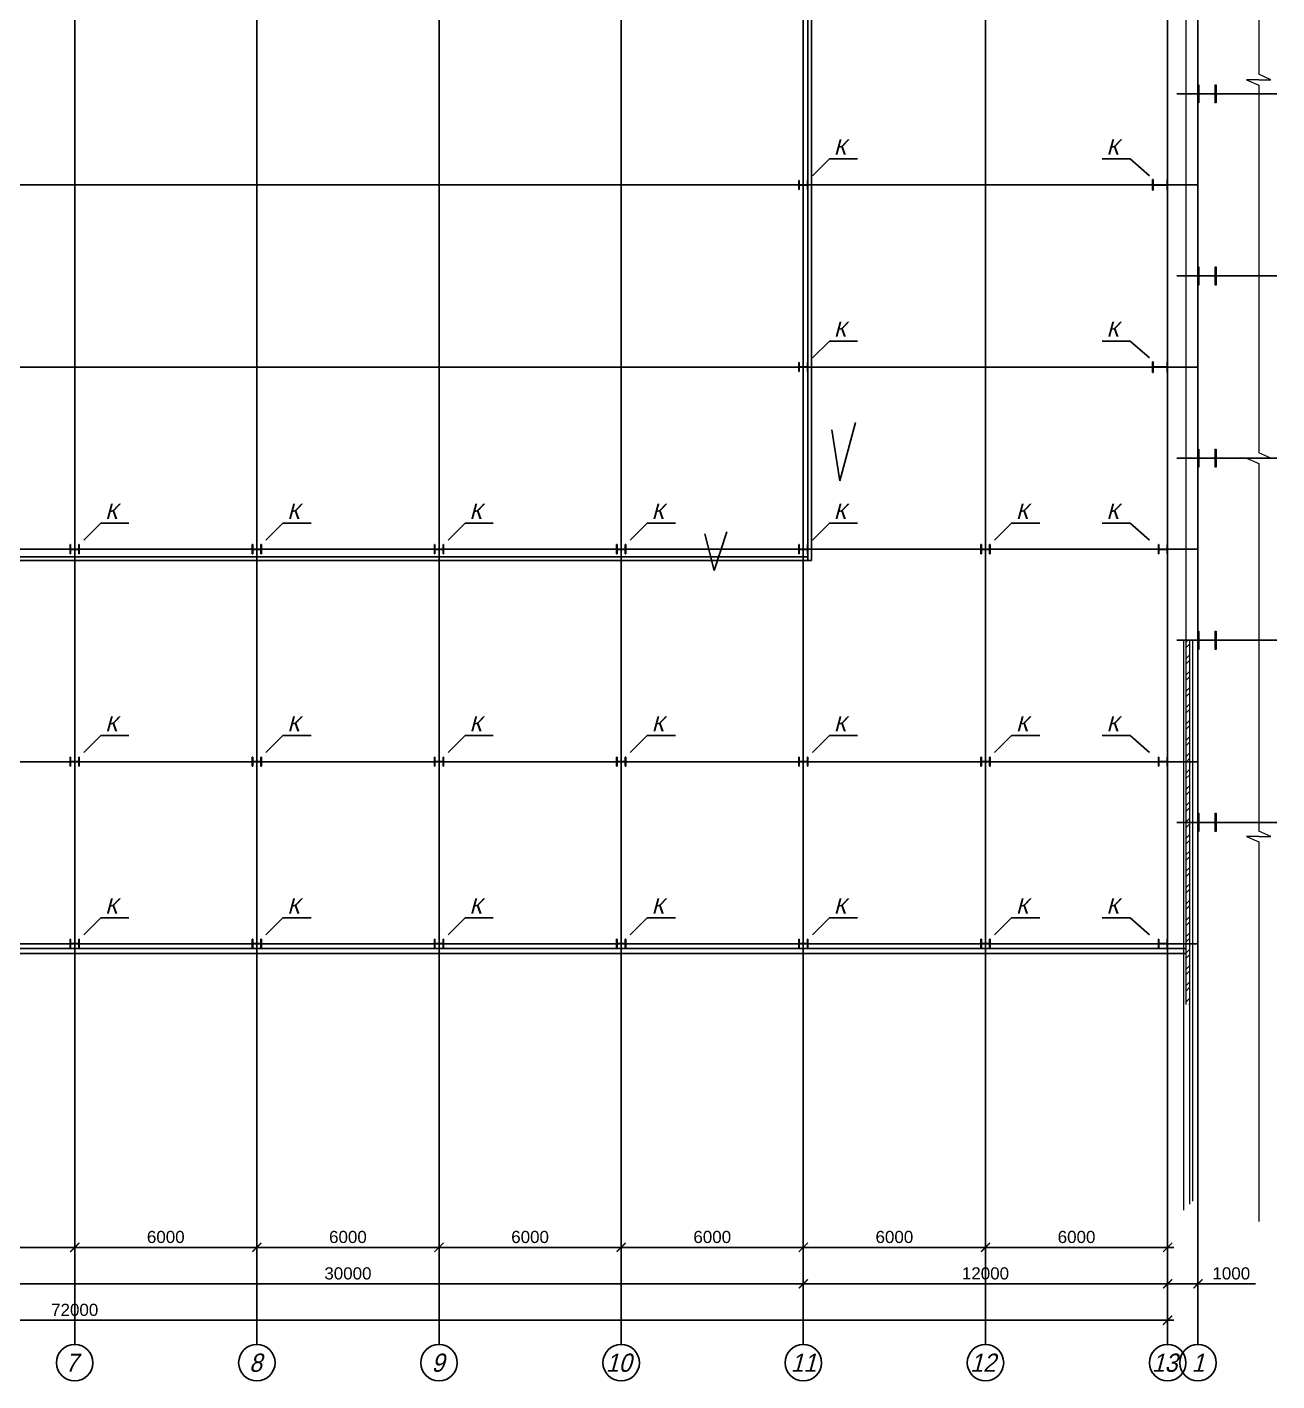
# Model space of a CAD drawing. Header units: millimetres. Extents: x -25736 to -23046, y 7958 to 9460.
# Drawn here: x -23805.2 to -23599.4, y 9024.2 to 9247.2 of the extents above; entities that cross this region are included whole.
import ezdxf

# ---------------------------------------------------------------- set-up
doc = ezdxf.new("R2010")
doc.units = ezdxf.units.MM
doc.linetypes.add('CENTER', pattern=[50.8, 31.75, -6.35, 6.35, -6.35])
doc.layers.get('0').update_dxf_attribs({"lineweight": 30})
doc.layers.add('основной', color=7, linetype='Continuous', lineweight=30)
doc.layers.add('ШТРИХОВКА', color=122, linetype='Continuous', lineweight=15)
doc.layers.add('Размеры', color=140, linetype='Continuous')
doc.styles.get("Standard").update_dxf_attribs({"font": 'ARIALUNI.TTF'})
doc.styles.add('Standart (сжат) 0.9', font='ARIALUNI.TTF', dxfattribs={"width": 0.9, "height": 300})
doc.styles.add('для модели', font='ARIALUNI.TTF', dxfattribs={"height": 200})

# ---------------------------------------------------------------- blocks, each defined once
blk = doc.blocks.new('_ArchTick')
at = {"color": 0, "lineweight": 40, "const_width": 0.15}
blk.add_lwpolyline([(-0.5, -0.5), (0.5, 0.5)], dxfattribs=at)

msp = doc.modelspace()

# ---------------------------------------------------------------- linework, layer by layer
at = {"layer": 'основной', "color": 3}
for p, q in [((-23676.62, 9432.503), (-23676.62, 9159.303)), ((-23676.02, 9432.503), (-23676.02, 9159.303)), ((-23978.12, 9159.903), (-23676.62, 9159.903)), ((-23978.12, 9159.303), (-23676.02, 9159.303)), ((-23978.97, 9094.553), (-23614.37, 9094.553)), ((-23978.12, 9095.403), (-23614.37, 9095.403))]:
    msp.add_line(p, q, dxfattribs=at)
at = {"layer": 'основной', "lineweight": 5}
for p, q in [((-23602.37, 9301.903), (-23602.37, 9239.375)), ((-23614.37, 9300.053), (-23614.37, 9146.153)), ((-23612.37, 9297.653), (-23612.37, 9054.653)), ((-23600.37, 9238.477), (-23602.37, 9239.375)), ((-23612.37, 9234.653), (-23612.37, 9237.653)), ((-23612.37, 9237.653), (-23612.22, 9237.653)), ((-23612.22, 9237.653), (-23612.22, 9236.353)), ((-23609.52, 9236.353), (-23609.52, 9237.653)), ((-23609.52, 9237.653), (-23609.37, 9237.653)), ((-23609.37, 9237.653), (-23609.37, 9234.653)), ((-23602.37, 9238.477), (-23604.37, 9238.477)), ((-23604.37, 9238.477), (-23602.37, 9237.579)), ((-23602.37, 9238.477), (-23600.37, 9238.477)), ((-23602.37, 9237.579), (-23602.37, 9177.051)), ((-23612.22, 9234.653), (-23612.37, 9234.653)), ((-23612.22, 9235.953), (-23612.22, 9234.653)), ((-23612.07, 9236.203), (-23609.67, 9236.203)), ((-23609.67, 9236.103), (-23612.07, 9236.103)), ((-23609.52, 9234.653), (-23609.52, 9235.953)), ((-23609.37, 9234.653), (-23609.52, 9234.653)), ((-23612.37, 9204.653), (-23612.37, 9207.653)), ((-23612.37, 9207.653), (-23612.22, 9207.653)), ((-23612.22, 9207.653), (-23612.22, 9206.353)), ((-23612.22, 9205.953), (-23612.22, 9204.653)), ((-23612.07, 9206.203), (-23609.67, 9206.203)), ((-23609.67, 9206.103), (-23612.07, 9206.103)), ((-23609.52, 9206.353), (-23609.52, 9207.653)), ((-23609.52, 9207.653), (-23609.37, 9207.653)), ((-23609.52, 9204.653), (-23609.52, 9205.953)), ((-23609.37, 9207.653), (-23609.37, 9204.653)), ((-23612.22, 9204.653), (-23612.37, 9204.653)), ((-23609.37, 9204.653), (-23609.52, 9204.653)), ((-23612.37, 9174.653), (-23612.37, 9177.653)), ((-23612.37, 9177.653), (-23612.22, 9177.653)), ((-23612.22, 9177.653), (-23612.22, 9176.353)), ((-23609.52, 9176.353), (-23609.52, 9177.653)), ((-23609.52, 9177.653), (-23609.37, 9177.653)), ((-23609.37, 9177.653), (-23609.37, 9174.653)), ((-23600.37, 9176.153), (-23602.37, 9177.051)), ((-23612.22, 9174.653), (-23612.37, 9174.653)), ((-23612.22, 9175.953), (-23612.22, 9174.653)), ((-23612.07, 9176.203), (-23609.67, 9176.203)), ((-23609.67, 9176.103), (-23612.07, 9176.103)), ((-23609.52, 9174.653), (-23609.52, 9175.953)), ((-23609.37, 9174.653), (-23609.52, 9174.653)), ((-23602.37, 9176.153), (-23604.37, 9176.153)), ((-23604.37, 9176.153), (-23602.37, 9175.255)), ((-23602.37, 9176.153), (-23600.37, 9176.153)), ((-23602.37, 9175.255), (-23602.37, 9114.727)), ((-23612.37, 9144.653), (-23612.37, 9147.653)), ((-23612.37, 9147.653), (-23612.22, 9147.653)), ((-23612.22, 9147.653), (-23612.22, 9146.353)), ((-23609.52, 9146.353), (-23609.52, 9147.653)), ((-23609.52, 9147.653), (-23609.37, 9147.653)), ((-23609.37, 9147.653), (-23609.37, 9144.653)), ((-23614.77, 9146.153), (-23614.77, 9052.253)), ((-23614.77, 9146.153), (-23612.37, 9146.153)), ((-23614.37, 9146.153), (-23614.37, 9086.153)), ((-23613.77, 9146.153), (-23613.77, 9053.253)), ((-23613.27, 9146.153), (-23613.27, 9053.753)), ((-23612.22, 9145.953), (-23612.22, 9144.653)), ((-23612.07, 9146.203), (-23609.67, 9146.203)), ((-23609.67, 9146.103), (-23612.07, 9146.103)), ((-23609.52, 9144.653), (-23609.52, 9145.953)), ((-23612.22, 9144.653), (-23612.37, 9144.653)), ((-23609.37, 9144.653), (-23609.52, 9144.653)), ((-23612.37, 9114.653), (-23612.37, 9117.653)), ((-23612.37, 9117.653), (-23612.22, 9117.653)), ((-23612.22, 9117.653), (-23612.22, 9116.353)), ((-23609.52, 9116.353), (-23609.52, 9117.653)), ((-23609.52, 9117.653), (-23609.37, 9117.653)), ((-23609.37, 9117.653), (-23609.37, 9114.653)), ((-23612.22, 9114.653), (-23612.37, 9114.653)), ((-23612.22, 9115.953), (-23612.22, 9114.653)), ((-23612.07, 9116.203), (-23609.67, 9116.203)), ((-23609.67, 9116.103), (-23612.07, 9116.103)), ((-23609.52, 9114.653), (-23609.52, 9115.953)), ((-23609.37, 9114.653), (-23609.52, 9114.653)), ((-23600.37, 9113.829), (-23602.37, 9114.727)), ((-23602.37, 9113.829), (-23604.37, 9113.829)), ((-23604.37, 9113.829), (-23602.37, 9112.931)), ((-23602.37, 9113.829), (-23600.37, 9113.829)), ((-23602.37, 9112.931), (-23602.37, 9050.403))]:
    msp.add_line(p, q, dxfattribs=at)
at = {"layer": 'основной'}
for p, q in [((-23678.12, 9220.403), (-23678.12, 9221.903)), ((-23678.12, 9221.903), (-23678.045, 9221.903)), ((-23678.045, 9221.903), (-23678.045, 9221.253)), ((-23678.045, 9221.053), (-23678.045, 9220.403)), ((-23677.97, 9221.178), (-23676.77, 9221.178)), ((-23676.77, 9221.128), (-23677.97, 9221.128)), ((-23676.695, 9221.253), (-23676.695, 9221.903)), ((-23676.695, 9221.903), (-23676.62, 9221.903)), ((-23676.695, 9220.403), (-23676.695, 9221.053)), ((-23676.62, 9221.903), (-23676.62, 9220.403)), ((-23619.87, 9222.028), (-23619.87, 9220.278)), ((-23619.77, 9222.028), (-23619.87, 9222.028)), ((-23619.77, 9220.278), (-23619.77, 9222.028)), ((-23619.77, 9221.183), (-23619.77, 9221.123)), ((-23617.47, 9221.183), (-23619.77, 9221.183)), ((-23619.77, 9221.123), (-23617.47, 9221.123)), ((-23617.47, 9222.028), (-23617.47, 9220.278)), ((-23617.37, 9222.028), (-23617.47, 9222.028)), ((-23617.47, 9221.123), (-23617.47, 9221.183)), ((-23617.37, 9220.278), (-23617.37, 9222.028)), ((-23678.045, 9220.403), (-23678.12, 9220.403)), ((-23676.62, 9220.403), (-23676.695, 9220.403)), ((-23619.87, 9220.278), (-23619.77, 9220.278)), ((-23617.47, 9220.278), (-23617.37, 9220.278)), ((-23678.12, 9190.403), (-23678.12, 9191.903)), ((-23678.12, 9191.903), (-23678.045, 9191.903)), ((-23678.045, 9190.403), (-23678.12, 9190.403)), ((-23678.045, 9191.903), (-23678.045, 9191.253)), ((-23678.045, 9191.053), (-23678.045, 9190.403)), ((-23677.97, 9191.178), (-23676.77, 9191.178)), ((-23676.77, 9191.128), (-23677.97, 9191.128)), ((-23676.695, 9191.253), (-23676.695, 9191.903)), ((-23676.695, 9191.903), (-23676.62, 9191.903)), ((-23676.695, 9190.403), (-23676.695, 9191.053)), ((-23676.62, 9190.403), (-23676.695, 9190.403)), ((-23676.62, 9191.903), (-23676.62, 9190.403)), ((-23619.87, 9192.028), (-23619.87, 9190.278)), ((-23619.77, 9192.028), (-23619.87, 9192.028)), ((-23619.87, 9190.278), (-23619.77, 9190.278)), ((-23619.77, 9190.278), (-23619.77, 9192.028)), ((-23619.77, 9191.183), (-23619.77, 9191.123)), ((-23617.47, 9191.183), (-23619.77, 9191.183)), ((-23619.77, 9191.123), (-23617.47, 9191.123)), ((-23617.47, 9192.028), (-23617.47, 9190.278)), ((-23617.37, 9192.028), (-23617.47, 9192.028)), ((-23617.47, 9191.123), (-23617.47, 9191.183)), ((-23617.47, 9190.278), (-23617.37, 9190.278)), ((-23617.37, 9190.278), (-23617.37, 9192.028)), ((-23671.335, 9172.398), (-23668.773, 9182.004)), ((-23672.696, 9180.803), (-23671.335, 9172.398)), ((-23693.591, 9163.693), (-23692.042, 9157.661)), ((-23692.042, 9157.661), (-23689.939, 9164.025)), ((-23798.12, 9160.403), (-23798.12, 9161.903)), ((-23798.12, 9161.903), (-23798.045, 9161.903)), ((-23798.045, 9161.903), (-23798.045, 9161.253)), ((-23798.045, 9161.053), (-23798.045, 9160.403)), ((-23797.97, 9161.178), (-23796.77, 9161.178)), ((-23796.77, 9161.128), (-23797.97, 9161.128)), ((-23796.695, 9161.253), (-23796.695, 9161.903)), ((-23796.695, 9161.903), (-23796.62, 9161.903)), ((-23796.695, 9160.403), (-23796.695, 9161.053)), ((-23796.62, 9161.903), (-23796.62, 9160.403)), ((-23768.12, 9160.403), (-23768.12, 9161.903)), ((-23768.12, 9161.903), (-23768.045, 9161.903)), ((-23768.045, 9161.903), (-23768.045, 9161.253)), ((-23768.045, 9161.053), (-23768.045, 9160.403)), ((-23767.97, 9161.178), (-23766.77, 9161.178)), ((-23766.77, 9161.128), (-23767.97, 9161.128)), ((-23766.695, 9161.253), (-23766.695, 9161.903)), ((-23766.695, 9161.903), (-23766.62, 9161.903)), ((-23766.695, 9160.403), (-23766.695, 9161.053)), ((-23766.62, 9161.903), (-23766.62, 9160.403)), ((-23738.12, 9160.403), (-23738.12, 9161.903)), ((-23738.12, 9161.903), (-23738.045, 9161.903)), ((-23738.045, 9161.903), (-23738.045, 9161.253)), ((-23738.045, 9161.053), (-23738.045, 9160.403)), ((-23737.97, 9161.178), (-23736.77, 9161.178)), ((-23736.77, 9161.128), (-23737.97, 9161.128)), ((-23736.695, 9161.253), (-23736.695, 9161.903)), ((-23736.695, 9161.903), (-23736.62, 9161.903)), ((-23736.695, 9160.403), (-23736.695, 9161.053)), ((-23736.62, 9161.903), (-23736.62, 9160.403)), ((-23708.12, 9160.403), (-23708.12, 9161.903)), ((-23708.12, 9161.903), (-23708.045, 9161.903)), ((-23708.045, 9161.903), (-23708.045, 9161.253)), ((-23708.045, 9161.053), (-23708.045, 9160.403)), ((-23707.97, 9161.178), (-23706.77, 9161.178)), ((-23706.77, 9161.128), (-23707.97, 9161.128)), ((-23706.695, 9161.253), (-23706.695, 9161.903)), ((-23706.695, 9161.903), (-23706.62, 9161.903)), ((-23706.695, 9160.403), (-23706.695, 9161.053)), ((-23706.62, 9161.903), (-23706.62, 9160.403)), ((-23678.12, 9160.403), (-23678.12, 9161.903)), ((-23678.12, 9161.903), (-23678.045, 9161.903)), ((-23678.045, 9161.903), (-23678.045, 9161.253)), ((-23678.045, 9161.053), (-23678.045, 9160.403)), ((-23677.97, 9161.178), (-23676.77, 9161.178)), ((-23676.77, 9161.128), (-23677.97, 9161.128)), ((-23676.695, 9161.253), (-23676.695, 9161.903)), ((-23676.695, 9161.903), (-23676.62, 9161.903)), ((-23676.695, 9160.403), (-23676.695, 9161.053)), ((-23676.62, 9161.903), (-23676.62, 9160.403)), ((-23648.12, 9160.403), (-23648.12, 9161.903)), ((-23648.12, 9161.903), (-23648.045, 9161.903)), ((-23648.045, 9161.903), (-23648.045, 9161.253)), ((-23648.045, 9161.053), (-23648.045, 9160.403)), ((-23647.97, 9161.178), (-23646.77, 9161.178)), ((-23646.77, 9161.128), (-23647.97, 9161.128)), ((-23646.695, 9161.253), (-23646.695, 9161.903)), ((-23646.695, 9161.903), (-23646.62, 9161.903)), ((-23646.695, 9160.403), (-23646.695, 9161.053)), ((-23646.62, 9161.903), (-23646.62, 9160.403)), ((-23618.87, 9160.403), (-23618.87, 9161.903)), ((-23618.87, 9161.903), (-23618.795, 9161.903)), ((-23618.795, 9161.903), (-23618.795, 9161.253)), ((-23618.795, 9161.053), (-23618.795, 9160.403)), ((-23618.72, 9161.178), (-23617.52, 9161.178)), ((-23617.52, 9161.128), (-23618.72, 9161.128)), ((-23617.445, 9161.253), (-23617.445, 9161.903)), ((-23617.445, 9161.903), (-23617.37, 9161.903)), ((-23617.445, 9160.403), (-23617.445, 9161.053)), ((-23617.37, 9161.903), (-23617.37, 9160.403)), ((-23798.045, 9160.403), (-23798.12, 9160.403)), ((-23796.62, 9160.403), (-23796.695, 9160.403)), ((-23768.045, 9160.403), (-23768.12, 9160.403)), ((-23766.62, 9160.403), (-23766.695, 9160.403)), ((-23738.045, 9160.403), (-23738.12, 9160.403)), ((-23736.62, 9160.403), (-23736.695, 9160.403)), ((-23708.045, 9160.403), (-23708.12, 9160.403)), ((-23706.62, 9160.403), (-23706.695, 9160.403)), ((-23678.045, 9160.403), (-23678.12, 9160.403)), ((-23676.62, 9160.403), (-23676.695, 9160.403)), ((-23648.045, 9160.403), (-23648.12, 9160.403)), ((-23646.62, 9160.403), (-23646.695, 9160.403)), ((-23618.795, 9160.403), (-23618.87, 9160.403)), ((-23617.37, 9160.403), (-23617.445, 9160.403)), ((-23798.12, 9125.403), (-23798.12, 9126.903)), ((-23798.12, 9126.903), (-23798.045, 9126.903)), ((-23798.045, 9125.403), (-23798.12, 9125.403)), ((-23798.045, 9126.903), (-23798.045, 9126.253)), ((-23798.045, 9126.053), (-23798.045, 9125.403)), ((-23797.97, 9126.178), (-23796.77, 9126.178)), ((-23796.77, 9126.128), (-23797.97, 9126.128)), ((-23796.695, 9126.253), (-23796.695, 9126.903)), ((-23796.695, 9126.903), (-23796.62, 9126.903)), ((-23796.695, 9125.403), (-23796.695, 9126.053)), ((-23796.62, 9125.403), (-23796.695, 9125.403)), ((-23796.62, 9126.903), (-23796.62, 9125.403)), ((-23768.12, 9125.403), (-23768.12, 9126.903)), ((-23768.12, 9126.903), (-23768.045, 9126.903)), ((-23768.045, 9125.403), (-23768.12, 9125.403)), ((-23768.045, 9126.903), (-23768.045, 9126.253)), ((-23768.045, 9126.053), (-23768.045, 9125.403)), ((-23767.97, 9126.178), (-23766.77, 9126.178)), ((-23766.77, 9126.128), (-23767.97, 9126.128)), ((-23766.695, 9126.253), (-23766.695, 9126.903)), ((-23766.695, 9126.903), (-23766.62, 9126.903)), ((-23766.695, 9125.403), (-23766.695, 9126.053)), ((-23766.62, 9125.403), (-23766.695, 9125.403)), ((-23766.62, 9126.903), (-23766.62, 9125.403)), ((-23738.12, 9125.403), (-23738.12, 9126.903)), ((-23738.12, 9126.903), (-23738.045, 9126.903)), ((-23738.045, 9125.403), (-23738.12, 9125.403)), ((-23738.045, 9126.903), (-23738.045, 9126.253)), ((-23738.045, 9126.053), (-23738.045, 9125.403)), ((-23737.97, 9126.178), (-23736.77, 9126.178)), ((-23736.77, 9126.128), (-23737.97, 9126.128)), ((-23736.695, 9126.253), (-23736.695, 9126.903)), ((-23736.695, 9126.903), (-23736.62, 9126.903)), ((-23736.695, 9125.403), (-23736.695, 9126.053)), ((-23736.62, 9125.403), (-23736.695, 9125.403)), ((-23736.62, 9126.903), (-23736.62, 9125.403)), ((-23708.12, 9125.403), (-23708.12, 9126.903)), ((-23708.12, 9126.903), (-23708.045, 9126.903)), ((-23708.045, 9125.403), (-23708.12, 9125.403)), ((-23708.045, 9126.903), (-23708.045, 9126.253)), ((-23708.045, 9126.053), (-23708.045, 9125.403)), ((-23707.97, 9126.178), (-23706.77, 9126.178)), ((-23706.77, 9126.128), (-23707.97, 9126.128)), ((-23706.695, 9126.253), (-23706.695, 9126.903)), ((-23706.695, 9126.903), (-23706.62, 9126.903)), ((-23706.695, 9125.403), (-23706.695, 9126.053)), ((-23706.62, 9125.403), (-23706.695, 9125.403)), ((-23706.62, 9126.903), (-23706.62, 9125.403)), ((-23678.12, 9125.403), (-23678.12, 9126.903)), ((-23678.12, 9126.903), (-23678.045, 9126.903)), ((-23678.045, 9125.403), (-23678.12, 9125.403)), ((-23678.045, 9126.903), (-23678.045, 9126.253)), ((-23678.045, 9126.053), (-23678.045, 9125.403)), ((-23677.97, 9126.178), (-23676.77, 9126.178)), ((-23676.77, 9126.128), (-23677.97, 9126.128)), ((-23676.695, 9126.253), (-23676.695, 9126.903)), ((-23676.695, 9126.903), (-23676.62, 9126.903)), ((-23676.695, 9125.403), (-23676.695, 9126.053)), ((-23676.62, 9125.403), (-23676.695, 9125.403)), ((-23676.62, 9126.903), (-23676.62, 9125.403)), ((-23648.12, 9125.403), (-23648.12, 9126.903)), ((-23648.12, 9126.903), (-23648.045, 9126.903)), ((-23648.045, 9125.403), (-23648.12, 9125.403)), ((-23648.045, 9126.903), (-23648.045, 9126.253)), ((-23648.045, 9126.053), (-23648.045, 9125.403)), ((-23647.97, 9126.178), (-23646.77, 9126.178)), ((-23646.77, 9126.128), (-23647.97, 9126.128)), ((-23646.695, 9126.253), (-23646.695, 9126.903)), ((-23646.695, 9126.903), (-23646.62, 9126.903)), ((-23646.695, 9125.403), (-23646.695, 9126.053)), ((-23646.62, 9125.403), (-23646.695, 9125.403)), ((-23646.62, 9126.903), (-23646.62, 9125.403)), ((-23618.87, 9125.403), (-23618.87, 9126.903)), ((-23618.87, 9126.903), (-23618.795, 9126.903)), ((-23618.795, 9125.403), (-23618.87, 9125.403)), ((-23618.795, 9126.903), (-23618.795, 9126.253)), ((-23618.795, 9126.053), (-23618.795, 9125.403)), ((-23618.72, 9126.178), (-23617.52, 9126.178)), ((-23617.52, 9126.128), (-23618.72, 9126.128)), ((-23617.445, 9126.253), (-23617.445, 9126.903)), ((-23617.445, 9126.903), (-23617.37, 9126.903)), ((-23617.445, 9125.403), (-23617.445, 9126.053)), ((-23617.37, 9125.403), (-23617.445, 9125.403)), ((-23617.37, 9126.903), (-23617.37, 9125.403)), ((-23798.12, 9095.403), (-23798.12, 9096.903)), ((-23798.12, 9096.903), (-23798.045, 9096.903)), ((-23798.045, 9096.903), (-23798.045, 9096.253)), ((-23797.97, 9096.178), (-23796.77, 9096.178)), ((-23796.695, 9096.253), (-23796.695, 9096.903)), ((-23796.695, 9096.903), (-23796.62, 9096.903)), ((-23796.62, 9096.903), (-23796.62, 9095.403)), ((-23768.12, 9095.403), (-23768.12, 9096.903)), ((-23768.12, 9096.903), (-23768.045, 9096.903)), ((-23768.045, 9096.903), (-23768.045, 9096.253)), ((-23767.97, 9096.178), (-23766.77, 9096.178)), ((-23766.695, 9096.253), (-23766.695, 9096.903)), ((-23766.695, 9096.903), (-23766.62, 9096.903)), ((-23766.62, 9096.903), (-23766.62, 9095.403)), ((-23738.12, 9095.403), (-23738.12, 9096.903)), ((-23738.12, 9096.903), (-23738.045, 9096.903)), ((-23738.045, 9096.903), (-23738.045, 9096.253)), ((-23737.97, 9096.178), (-23736.77, 9096.178)), ((-23736.695, 9096.253), (-23736.695, 9096.903)), ((-23736.695, 9096.903), (-23736.62, 9096.903)), ((-23736.62, 9096.903), (-23736.62, 9095.403)), ((-23708.12, 9095.403), (-23708.12, 9096.903)), ((-23708.12, 9096.903), (-23708.045, 9096.903)), ((-23708.045, 9096.903), (-23708.045, 9096.253)), ((-23707.97, 9096.178), (-23706.77, 9096.178)), ((-23706.695, 9096.253), (-23706.695, 9096.903)), ((-23706.695, 9096.903), (-23706.62, 9096.903)), ((-23706.62, 9096.903), (-23706.62, 9095.403)), ((-23678.12, 9095.403), (-23678.12, 9096.903)), ((-23678.12, 9096.903), (-23678.045, 9096.903)), ((-23678.045, 9096.903), (-23678.045, 9096.253)), ((-23677.97, 9096.178), (-23676.77, 9096.178)), ((-23676.695, 9096.253), (-23676.695, 9096.903)), ((-23676.695, 9096.903), (-23676.62, 9096.903)), ((-23676.62, 9096.903), (-23676.62, 9095.403)), ((-23648.12, 9095.403), (-23648.12, 9096.903)), ((-23648.12, 9096.903), (-23648.045, 9096.903)), ((-23648.045, 9096.903), (-23648.045, 9096.253)), ((-23647.97, 9096.178), (-23646.77, 9096.178)), ((-23646.695, 9096.253), (-23646.695, 9096.903)), ((-23646.695, 9096.903), (-23646.62, 9096.903)), ((-23646.62, 9096.903), (-23646.62, 9095.403)), ((-23618.87, 9095.403), (-23618.87, 9096.903)), ((-23618.87, 9096.903), (-23618.795, 9096.903)), ((-23618.795, 9096.903), (-23618.795, 9096.253)), ((-23618.72, 9096.178), (-23617.52, 9096.178)), ((-23617.445, 9096.253), (-23617.445, 9096.903)), ((-23617.445, 9096.903), (-23617.37, 9096.903)), ((-23617.37, 9096.903), (-23617.37, 9095.403)), ((-23798.045, 9095.403), (-23798.12, 9095.403)), ((-23798.045, 9096.053), (-23798.045, 9095.403)), ((-23796.77, 9096.128), (-23797.97, 9096.128)), ((-23796.695, 9095.403), (-23796.695, 9096.053)), ((-23796.62, 9095.403), (-23796.695, 9095.403)), ((-23768.045, 9095.403), (-23768.12, 9095.403)), ((-23768.045, 9096.053), (-23768.045, 9095.403)), ((-23766.77, 9096.128), (-23767.97, 9096.128)), ((-23766.695, 9095.403), (-23766.695, 9096.053)), ((-23766.62, 9095.403), (-23766.695, 9095.403)), ((-23738.045, 9095.403), (-23738.12, 9095.403)), ((-23738.045, 9096.053), (-23738.045, 9095.403)), ((-23736.77, 9096.128), (-23737.97, 9096.128)), ((-23736.695, 9095.403), (-23736.695, 9096.053)), ((-23736.62, 9095.403), (-23736.695, 9095.403)), ((-23708.045, 9095.403), (-23708.12, 9095.403)), ((-23708.045, 9096.053), (-23708.045, 9095.403)), ((-23706.77, 9096.128), (-23707.97, 9096.128)), ((-23706.695, 9095.403), (-23706.695, 9096.053)), ((-23706.62, 9095.403), (-23706.695, 9095.403)), ((-23678.045, 9095.403), (-23678.12, 9095.403)), ((-23678.045, 9096.053), (-23678.045, 9095.403)), ((-23676.77, 9096.128), (-23677.97, 9096.128)), ((-23676.695, 9095.403), (-23676.695, 9096.053)), ((-23676.62, 9095.403), (-23676.695, 9095.403)), ((-23648.045, 9095.403), (-23648.12, 9095.403)), ((-23648.045, 9096.053), (-23648.045, 9095.403)), ((-23646.77, 9096.128), (-23647.97, 9096.128)), ((-23646.695, 9095.403), (-23646.695, 9096.053)), ((-23646.62, 9095.403), (-23646.695, 9095.403)), ((-23618.795, 9095.403), (-23618.87, 9095.403)), ((-23618.795, 9096.053), (-23618.795, 9095.403)), ((-23617.52, 9096.128), (-23618.72, 9096.128)), ((-23617.445, 9095.403), (-23617.445, 9096.053)), ((-23617.37, 9095.403), (-23617.445, 9095.403)), ((-23617.37, 9094.653), (-23617.37, 9094.653))]:
    msp.add_line(p, q, dxfattribs=at)
at = {"layer": 'основной', "lineweight": 5}
for centre, start, end in [((-23612.07, 9236.353), 180, 270), ((-23612.07, 9235.953), 90, 180), ((-23609.67, 9236.353), 270, 0), ((-23609.67, 9235.953), 0, 90), ((-23612.07, 9206.353), 180, 270), ((-23612.07, 9205.953), 90, 180), ((-23609.67, 9206.353), 270, 0), ((-23609.67, 9205.953), 0, 90), ((-23612.07, 9176.353), 180, 270), ((-23612.07, 9175.953), 90, 180), ((-23609.67, 9176.353), 270, 0), ((-23609.67, 9175.953), 0, 90), ((-23612.07, 9146.353), 180, 270), ((-23612.07, 9145.953), 90, 180), ((-23609.67, 9146.353), 270, 0), ((-23609.67, 9145.953), 0, 90), ((-23612.07, 9116.353), 180, 270), ((-23609.67, 9116.353), 270, 0), ((-23612.07, 9115.953), 90, 180), ((-23609.67, 9115.953), 0, 90)]:
    msp.add_arc(centre, 0.15, start, end, dxfattribs=at)
at = {"layer": 'основной'}
for centre, start, end in [((-23677.97, 9221.253), 180, 270), ((-23677.97, 9221.053), 90, 180), ((-23676.77, 9221.253), 270, 0), ((-23676.77, 9221.053), 0, 90), ((-23677.97, 9191.253), 180, 270), ((-23677.97, 9191.053), 90, 180), ((-23676.77, 9191.253), 270, 0), ((-23676.77, 9191.053), 0, 90), ((-23797.97, 9161.253), 180, 270), ((-23797.97, 9161.053), 90, 180), ((-23796.77, 9161.253), 270, 0), ((-23796.77, 9161.053), 0, 90), ((-23767.97, 9161.253), 180, 270), ((-23767.97, 9161.053), 90, 180), ((-23766.77, 9161.253), 270, 0), ((-23766.77, 9161.053), 0, 90), ((-23737.97, 9161.253), 180, 270), ((-23737.97, 9161.053), 90, 180), ((-23736.77, 9161.253), 270, 0), ((-23736.77, 9161.053), 0, 90), ((-23707.97, 9161.253), 180, 270), ((-23707.97, 9161.053), 90, 180), ((-23706.77, 9161.253), 270, 0), ((-23706.77, 9161.053), 0, 90), ((-23677.97, 9161.253), 180, 270), ((-23677.97, 9161.053), 90, 180), ((-23676.77, 9161.253), 270, 0), ((-23676.77, 9161.053), 0, 90), ((-23647.97, 9161.253), 180, 270), ((-23647.97, 9161.053), 90, 180), ((-23646.77, 9161.253), 270, 0), ((-23646.77, 9161.053), 0, 90), ((-23618.72, 9161.253), 180, 270), ((-23618.72, 9161.053), 90, 180), ((-23617.52, 9161.253), 270, 0), ((-23617.52, 9161.053), 0, 90), ((-23797.97, 9126.253), 180, 270), ((-23797.97, 9126.053), 90, 180), ((-23796.77, 9126.253), 270, 0), ((-23796.77, 9126.053), 0, 90), ((-23767.97, 9126.253), 180, 270), ((-23767.97, 9126.053), 90, 180), ((-23766.77, 9126.253), 270, 0), ((-23766.77, 9126.053), 0, 90), ((-23737.97, 9126.253), 180, 270), ((-23737.97, 9126.053), 90, 180), ((-23736.77, 9126.253), 270, 0), ((-23736.77, 9126.053), 0, 90), ((-23707.97, 9126.253), 180, 270), ((-23707.97, 9126.053), 90, 180), ((-23706.77, 9126.253), 270, 0), ((-23706.77, 9126.053), 0, 90), ((-23677.97, 9126.253), 180, 270), ((-23677.97, 9126.053), 90, 180), ((-23676.77, 9126.253), 270, 0), ((-23676.77, 9126.053), 0, 90), ((-23647.97, 9126.253), 180, 270), ((-23647.97, 9126.053), 90, 180), ((-23646.77, 9126.253), 270, 0), ((-23646.77, 9126.053), 0, 90), ((-23618.72, 9126.253), 180, 270), ((-23618.72, 9126.053), 90, 180), ((-23617.52, 9126.253), 270, 0), ((-23617.52, 9126.053), 0, 90), ((-23797.97, 9096.253), 180, 270), ((-23796.77, 9096.253), 270, 0), ((-23767.97, 9096.253), 180, 270), ((-23766.77, 9096.253), 270, 0), ((-23737.97, 9096.253), 180, 270), ((-23736.77, 9096.253), 270, 0), ((-23707.97, 9096.253), 180, 270), ((-23706.77, 9096.253), 270, 0), ((-23677.97, 9096.253), 180, 270), ((-23676.77, 9096.253), 270, 0), ((-23647.97, 9096.253), 180, 270), ((-23646.77, 9096.253), 270, 0), ((-23618.72, 9096.253), 180, 270), ((-23617.52, 9096.253), 270, 0), ((-23797.97, 9096.053), 90, 180), ((-23796.77, 9096.053), 0, 90), ((-23767.97, 9096.053), 90, 180), ((-23766.77, 9096.053), 0, 90), ((-23737.97, 9096.053), 90, 180), ((-23736.77, 9096.053), 0, 90), ((-23707.97, 9096.053), 90, 180), ((-23706.77, 9096.053), 0, 90), ((-23677.97, 9096.053), 90, 180), ((-23676.77, 9096.053), 0, 90), ((-23647.97, 9096.053), 90, 180), ((-23646.77, 9096.053), 0, 90), ((-23618.72, 9096.053), 90, 180), ((-23617.52, 9096.053), 0, 90)]:
    msp.add_arc(centre, 0.075, start, end, dxfattribs=at)
at = {"layer": 'Размеры', "linetype": 'CENTER', "ltscale": 20}
for p, q in [((-23797.37, 9436.153), (-23797.37, 9030.153)), ((-23767.37, 9436.153), (-23767.37, 9030.153)), ((-23737.37, 9436.153), (-23737.37, 9030.153)), ((-23707.37, 9436.153), (-23707.37, 9030.153)), ((-23677.37, 9436.153), (-23677.37, 9030.153)), ((-23647.37, 9316.153), (-23647.37, 9030.153)), ((-23617.37, 9316.153), (-23617.37, 9030.153)), ((-23612.37, 9316.153), (-23612.37, 9030.153)), ((-23599.37, 9236.153), (-23615.87, 9236.153)), ((-24002.37, 9221.153), (-23612.37, 9221.153)), ((-23599.37, 9206.153), (-23615.87, 9206.153)), ((-24002.37, 9191.153), (-23612.37, 9191.153)), ((-23599.37, 9176.153), (-23615.87, 9176.153)), ((-24002.37, 9161.153), (-23612.37, 9161.153)), ((-23599.37, 9146.153), (-23615.87, 9146.153)), ((-24002.37, 9126.153), (-23612.37, 9126.153)), ((-23599.37, 9116.153), (-23615.87, 9116.153)), ((-24002.37, 9096.153), (-23612.37, 9096.153))]:
    msp.add_line(p, q, dxfattribs=at)
at = {"layer": 'Размеры', "color": 5}
for p, q in [((-23673.083, 9225.441), (-23675.87, 9222.653)), ((-23673.083, 9225.441), (-23668.435, 9225.441)), ((-23628.176, 9225.441), (-23623.528, 9225.441)), ((-23623.528, 9225.441), (-23620.37, 9222.653)), ((-23673.083, 9195.441), (-23675.87, 9192.653)), ((-23673.083, 9195.441), (-23668.435, 9195.441)), ((-23628.176, 9195.441), (-23623.528, 9195.441)), ((-23623.528, 9195.441), (-23620.37, 9192.653)), ((-23793.083, 9165.441), (-23795.87, 9162.653)), ((-23793.083, 9165.441), (-23788.435, 9165.441)), ((-23763.083, 9165.441), (-23765.87, 9162.653)), ((-23763.083, 9165.441), (-23758.435, 9165.441)), ((-23733.083, 9165.441), (-23735.87, 9162.653)), ((-23733.083, 9165.441), (-23728.435, 9165.441)), ((-23703.083, 9165.441), (-23705.87, 9162.653)), ((-23703.083, 9165.441), (-23698.435, 9165.441)), ((-23673.083, 9165.441), (-23675.87, 9162.653)), ((-23673.083, 9165.441), (-23668.435, 9165.441)), ((-23643.083, 9165.441), (-23645.87, 9162.653)), ((-23643.083, 9165.441), (-23638.435, 9165.441)), ((-23628.176, 9165.441), (-23623.528, 9165.441)), ((-23623.528, 9165.441), (-23620.37, 9162.653)), ((-23793.083, 9130.441), (-23795.87, 9127.653)), ((-23793.083, 9130.441), (-23788.435, 9130.441)), ((-23763.083, 9130.441), (-23765.87, 9127.653)), ((-23763.083, 9130.441), (-23758.435, 9130.441)), ((-23733.083, 9130.441), (-23735.87, 9127.653)), ((-23733.083, 9130.441), (-23728.435, 9130.441)), ((-23703.083, 9130.441), (-23705.87, 9127.653)), ((-23703.083, 9130.441), (-23698.435, 9130.441)), ((-23673.083, 9130.441), (-23675.87, 9127.653)), ((-23673.083, 9130.441), (-23668.435, 9130.441)), ((-23643.083, 9130.441), (-23645.87, 9127.653)), ((-23643.083, 9130.441), (-23638.435, 9130.441)), ((-23628.176, 9130.441), (-23623.528, 9130.441)), ((-23623.528, 9130.441), (-23620.37, 9127.653)), ((-23793.083, 9100.441), (-23795.87, 9097.653)), ((-23793.083, 9100.441), (-23788.435, 9100.441)), ((-23763.083, 9100.441), (-23765.87, 9097.653)), ((-23763.083, 9100.441), (-23758.435, 9100.441)), ((-23733.083, 9100.441), (-23735.87, 9097.653)), ((-23733.083, 9100.441), (-23728.435, 9100.441)), ((-23703.083, 9100.441), (-23705.87, 9097.653)), ((-23703.083, 9100.441), (-23698.435, 9100.441)), ((-23673.083, 9100.441), (-23675.87, 9097.653)), ((-23673.083, 9100.441), (-23668.435, 9100.441)), ((-23643.083, 9100.441), (-23645.87, 9097.653)), ((-23643.083, 9100.441), (-23638.435, 9100.441)), ((-23628.176, 9100.441), (-23623.528, 9100.441)), ((-23623.528, 9100.441), (-23620.37, 9097.653))]:
    msp.add_line(p, q, dxfattribs=at)
at = {"layer": 'Размеры'}
for p, q in [((-23797.37, 9059.653), (-23797.37, 9045.153)), ((-23797.37, 9059.653), (-23797.37, 9045.153)), ((-23767.37, 9059.653), (-23767.37, 9045.153)), ((-23767.37, 9059.653), (-23767.37, 9045.153)), ((-23737.37, 9059.653), (-23737.37, 9045.153)), ((-23737.37, 9059.653), (-23737.37, 9045.153)), ((-23707.37, 9059.653), (-23707.37, 9045.153)), ((-23707.37, 9059.653), (-23707.37, 9045.153)), ((-23677.37, 9059.653), (-23677.37, 9045.153)), ((-23677.37, 9059.653), (-23677.37, 9045.153)), ((-23647.37, 9059.653), (-23647.37, 9045.153)), ((-23647.37, 9059.653), (-23647.37, 9045.153)), ((-23617.37, 9059.653), (-23617.37, 9045.153)), ((-23617.37, 9059.653), (-23617.37, 9039.153)), ((-23612.37, 9054.653), (-23612.37, 9039.153)), ((-23796.37, 9046.153), (-23828.37, 9046.153)), ((-23766.37, 9046.153), (-23798.37, 9046.153)), ((-23736.37, 9046.153), (-23768.37, 9046.153)), ((-23706.37, 9046.153), (-23738.37, 9046.153)), ((-23676.37, 9046.153), (-23708.37, 9046.153)), ((-23646.37, 9046.153), (-23678.37, 9046.153)), ((-23616.37, 9046.153), (-23648.37, 9046.153)), ((-23677.37, 9044.653), (-23677.37, 9039.153)), ((-23677.37, 9044.653), (-23677.37, 9039.153)), ((-23617.37, 9044.653), (-23617.37, 9039.153)), ((-23676.37, 9040.153), (-23828.37, 9040.153)), ((-23616.37, 9040.153), (-23678.37, 9040.153)), ((-23618.37, 9040.153), (-23612.37, 9040.153)), ((-23617.37, 9038.653), (-23617.37, 9033.153)), ((-23612.37, 9040.153), (-23602.899, 9040.153)), ((-23616.37, 9034.153), (-23978.37, 9034.153))]:
    msp.add_line(p, q, dxfattribs=at)
for centre in [(-23797.37, 9027.153), (-23767.37, 9027.153), (-23737.37, 9027.153), (-23707.37, 9027.153), (-23677.37, 9027.153), (-23647.37, 9027.153), (-23617.37, 9027.153), (-23612.37, 9027.153)]:
    msp.add_circle(centre, 3, dxfattribs=at)
at = {"layer": 'ШТРИХОВКА', "lineweight": 5}
for p, q in [((-23614.37, 9145.808), (-23614.025, 9146.153)), ((-23614.37, 9144.91), (-23613.77, 9145.51)), ((-23614.37, 9143.114), (-23613.77, 9143.714)), ((-23614.37, 9142.216), (-23613.77, 9142.816)), ((-23614.37, 9140.42), (-23613.77, 9141.02)), ((-23614.37, 9139.522), (-23613.77, 9140.122)), ((-23614.37, 9137.726), (-23613.77, 9138.326)), ((-23614.37, 9136.828), (-23613.77, 9137.428)), ((-23614.37, 9135.032), (-23613.77, 9135.632)), ((-23614.37, 9134.134), (-23613.77, 9134.734)), ((-23614.37, 9132.338), (-23613.77, 9132.938)), ((-23614.37, 9131.44), (-23613.77, 9132.04)), ((-23614.37, 9129.644), (-23613.77, 9130.244)), ((-23614.37, 9128.746), (-23613.77, 9129.346)), ((-23614.37, 9126.95), (-23613.77, 9127.55)), ((-23614.37, 9126.052), (-23614.269, 9126.153)), ((-23614.269, 9126.153), (-23613.77, 9126.652)), ((-23614.37, 9124.256), (-23613.77, 9124.856)), ((-23614.37, 9123.358), (-23613.77, 9123.958)), ((-23614.37, 9121.562), (-23613.77, 9122.162)), ((-23614.37, 9120.664), (-23613.77, 9121.264)), ((-23614.37, 9118.868), (-23613.77, 9119.468)), ((-23614.37, 9117.97), (-23613.77, 9118.57)), ((-23614.37, 9116.174), (-23613.77, 9116.774)), ((-23614.37, 9115.276), (-23613.77, 9115.876)), ((-23614.37, 9113.479), (-23613.77, 9114.079)), ((-23614.37, 9112.581), (-23613.77, 9113.181)), ((-23614.37, 9110.785), (-23613.77, 9111.385)), ((-23614.37, 9109.887), (-23613.77, 9110.487)), ((-23614.37, 9108.091), (-23613.77, 9108.691)), ((-23614.37, 9107.193), (-23613.77, 9107.793)), ((-23614.37, 9105.397), (-23613.77, 9105.997)), ((-23614.37, 9104.499), (-23613.77, 9105.099)), ((-23614.37, 9102.703), (-23613.77, 9103.303)), ((-23614.37, 9101.805), (-23613.77, 9102.405)), ((-23614.37, 9100.009), (-23613.77, 9100.609)), ((-23614.37, 9099.111), (-23613.77, 9099.711)), ((-23614.37, 9097.315), (-23613.77, 9097.915)), ((-23614.37, 9096.417), (-23613.77, 9097.017)), ((-23614.37, 9094.621), (-23613.77, 9095.221)), ((-23614.37, 9093.723), (-23613.77, 9094.323)), ((-23614.37, 9091.927), (-23613.77, 9092.527)), ((-23614.37, 9091.029), (-23613.77, 9091.629)), ((-23614.37, 9089.233), (-23613.77, 9089.833)), ((-23614.37, 9088.335), (-23613.77, 9088.935)), ((-23614.37, 9086.539), (-23613.77, 9087.139)), ((-23613.857, 9086.153), (-23613.77, 9086.241))]:
    msp.add_line(p, q, dxfattribs=at)

# ---------------------------------------------------------------- block references
at = {"layer": 'Размеры', "xscale": 1.5, "yscale": 1.5, "zscale": 1.5}
for p in [(-23797.37, 9046.153), (-23767.37, 9046.153), (-23737.37, 9046.153), (-23707.37, 9046.153), (-23677.37, 9046.153), (-23647.37, 9046.153), (-23617.37, 9046.153), (-23677.37, 9040.153), (-23617.37, 9040.153), (-23612.37, 9040.153), (-23617.37, 9034.153)]:
    msp.add_blockref('_ArchTick', p, dxfattribs=at)
at = {"layer": 'Размеры', "xscale": 1.5, "yscale": 1.5, "zscale": 1.5, "rotation": 180}
for p in [(-23797.37, 9046.153), (-23767.37, 9046.153), (-23737.37, 9046.153), (-23707.37, 9046.153), (-23677.37, 9046.153), (-23647.37, 9046.153), (-23677.37, 9040.153), (-23617.37, 9040.153)]:
    msp.add_blockref('_ArchTick', p, dxfattribs=at)

# ---------------------------------------------------------------- texts
at = {"layer": 'Размеры', "color": 5, "oblique": 15}
for p in [(-23672.353, 9226.141), (-23627.446, 9226.141), (-23672.353, 9196.141), (-23627.446, 9196.141), (-23792.353, 9166.141), (-23762.353, 9166.141), (-23732.353, 9166.141), (-23702.353, 9166.141), (-23672.353, 9166.141), (-23642.353, 9166.141), (-23627.446, 9166.141), (-23792.353, 9131.141), (-23762.353, 9131.141), (-23732.353, 9131.141), (-23702.353, 9131.141), (-23672.353, 9131.141), (-23642.353, 9131.141), (-23627.446, 9131.141), (-23792.353, 9101.141), (-23762.353, 9101.141), (-23732.353, 9101.141), (-23702.353, 9101.141), (-23672.353, 9101.141), (-23642.353, 9101.141), (-23627.446, 9101.141)]:
    msp.add_text('К', height=2.5, dxfattribs=at).set_placement(p)
at = {"layer": 'Размеры', "color": 1, "style": 'Standart (сжат) 0.9', "oblique": 15, "width": 0.9}
for s, p in [('7', (-23798.929, 9025.653)), ('8', (-23768.627, 9025.653)), ('9', (-23738.608, 9025.653)), ('10', (-23709.881, 9025.653)), ('11', (-23679.443, 9025.653)), ('12', (-23649.881, 9025.653)), ('13', (-23619.958, 9025.653)), ('1', (-23613.415, 9025.653))]:
    msp.add_text(s, height=3, dxfattribs=at).set_placement(p)
at = {"layer": 'Размеры', "char_height": 2, "attachment_point": 5, "style": 'для модели'}
for s, insert in [('6000', (-23782.37, 9047.853)), ('6000', (-23752.37, 9047.853)), ('6000', (-23722.37, 9047.853)), ('6000', (-23692.37, 9047.853)), ('6000', (-23662.37, 9047.853)), ('6000', (-23632.37, 9047.853)), ('30000', (-23752.37, 9041.853)), ('12000', (-23647.37, 9041.853)), ('1000', (-23606.884, 9041.853)), ('72000', (-23797.37, 9035.853))]:
    msp.add_mtext(s, dxfattribs=dict(at, insert=insert))

doc.saveas('drawing.dxf')
